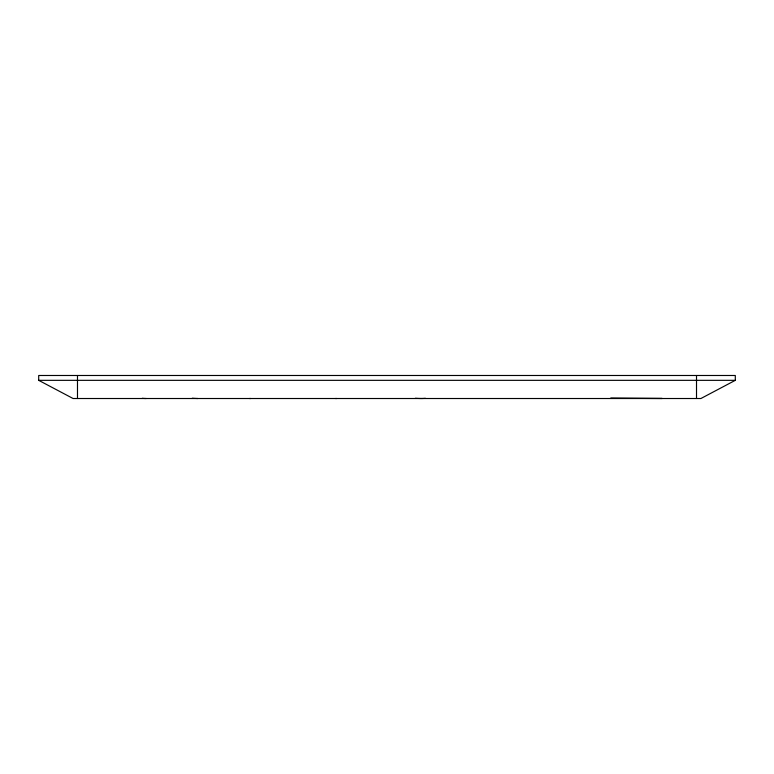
<?xml version="1.0" encoding="UTF-8"?>
<svg xmlns="http://www.w3.org/2000/svg" width="774" height="774" viewBox="0 0 774 774"><rect width="100%" height="100%" fill="white"/><g stroke="black" fill="none" stroke-linecap="round" stroke-linejoin="round"><path stroke-width="1.16" d="M735.3 380.334L700.905 398.513L73.095 398.513L38.7 380.334L38.7 375.487L735.3 375.487L735.3 380.334L38.7 380.334M662.118 398.426L610.531 398.281L662.118 398.513M696.513 375.487L696.513 398.513M336.758 398.513L335.413 398.513M250.776 398.513L249.441 398.513M77.487 375.487L77.487 398.513M197.854 398.513A104.451 104.451 0 0 1 192.262 398.223M415.396 398.252A71.237 71.237 0 0 0 421.385 398.494A35.623 35.623 0 0 0 425.381 398.291M146.267 398.504A35.623 35.623 0 0 1 142.281 398.291"/></g></svg>
